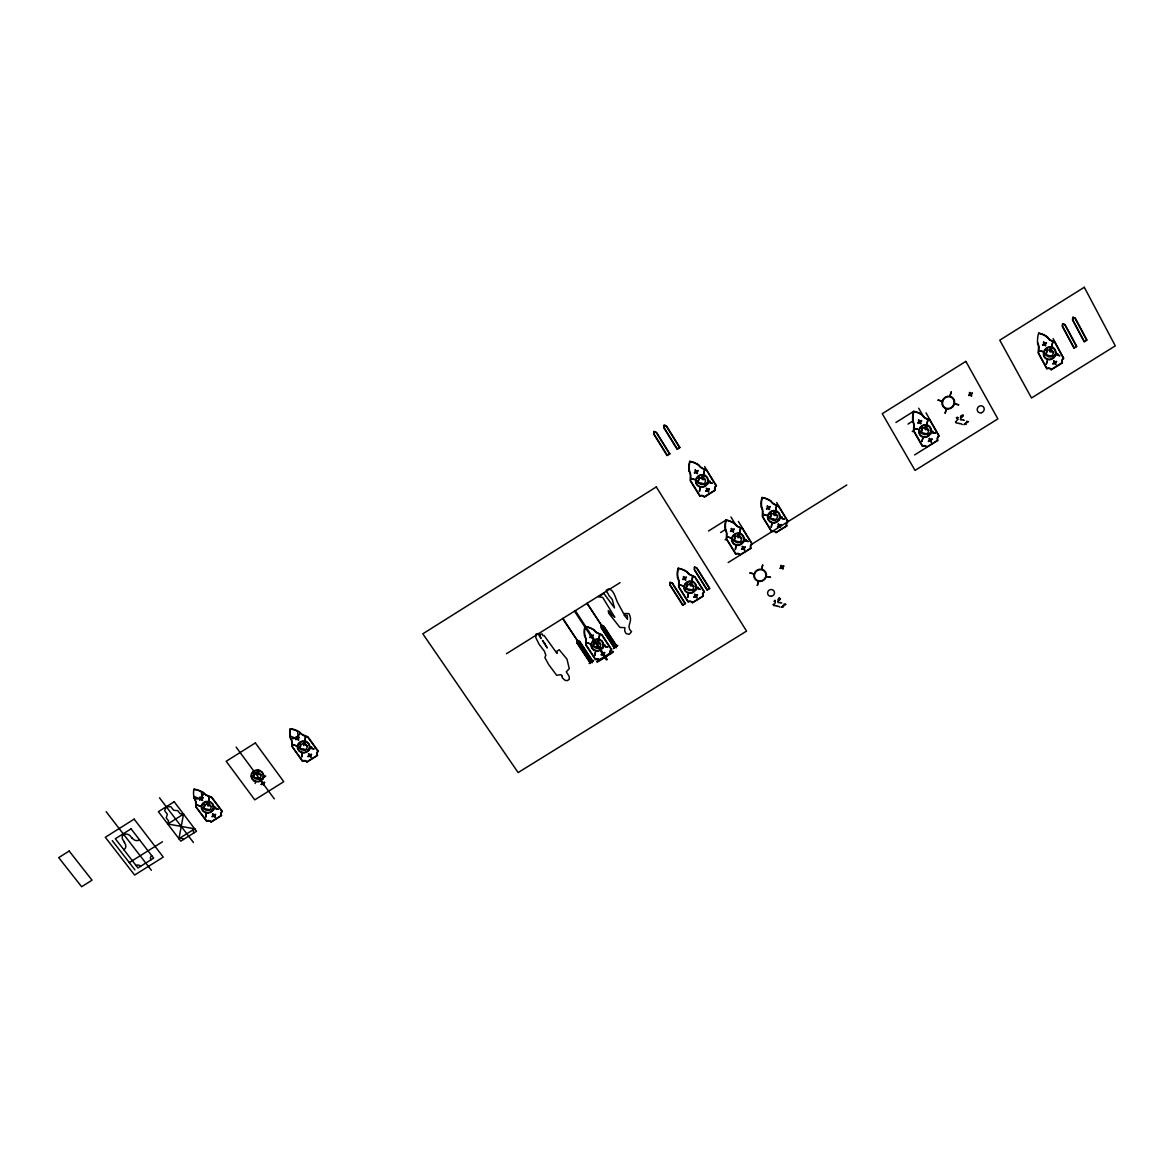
<?xml version="1.0" encoding="UTF-8"?>
<svg xmlns="http://www.w3.org/2000/svg" width="1174" height="1174" viewBox="0 0 1174 1174"><rect width="100%" height="100%" fill="white"/><g stroke="black" fill="none" stroke-linecap="round" stroke-linejoin="round"><path stroke-width="1.5" d="M962.974 415.567L963.018 414.789L961.257 415.772M204.878 805.525L204.379 807.272L203.073 807.609M1052.432 347.504L1052.447 346.697L1051.273 347.005M254.699 774.37L252.968 776.381M292.414 745.651L292.37 743.362A13.824 12.885 6.2 0 0 290.873 738.358M1048.91 355.678L1048.617 355.561A12.885 11.813 -53.6 0 1 1048.235 355.282L1045.418 354.974L1044.478 353.389M209.632 801.871L207.901 802.091M690.165 584.916L690.415 585.885M305.739 741.586L305.666 740.853L303.963 741.924M699.249 477.466L697.782 477.304M594.704 643.323L592.885 645.465M773.915 514.461L774.136 515.459M687.597 585.43L685.748 587.602M699.352 479.124L697.473 481.355M771.318 514.975L770.672 516.839L769.352 517.176M292.047 746.268L302.437 761.324A3.214 2.994 4.2 0 1 306.898 762.146L317.538 755.498A3.214 3.008 3.6 0 1 318.389 751.331L307.955 736.905L302.599 734.631A12.532 11.74 5.2 0 1 299.634 731.989A30.862 28.734 5.6 0 0 296.611 730.448L294.278 729.553A17.801 16.612 5.7 0 0 290.404 728.702M305.343 745.152L306.253 745.505M775.383 602.247L774.737 604.052L773.431 604.39M209.852 802.018L209.192 803.089M599.62 639.595L597.86 639.933M704.4 475.265L704.429 474.531L702.61 475.617M692.557 581.673L692.572 580.91L690.796 582.011M627.459 619.006L627.298 615.499L623.908 614.883L627.474 619.05M740.368 533.642L739.165 533.143M303.596 742.129L303.567 742.335A3.317 3.096 5.1 0 1 303.464 742.79L303.215 743.245M780.343 598.505L779.169 598.065M257.341 771.157L257.326 771.259A3.317 3.082 6.6 0 1 257.209 771.802L257.003 772.199M927.636 425.34L926.477 424.9M740.119 555.126A3.229 3.082 -33.5 0 0 735.746 554.201L726.368 539.071L726.501 533.363A12.576 12.048 -33.7 0 0 725.239 529.635A23.436 22.379 -36.6 0 1 725.914 520.009M739.723 537.354L740.603 537.736M597.478 640.153L597.434 640.358A3.287 3.14 -17.5 0 1 597.317 640.813L597.082 641.224M704.62 475.499L703.872 476.585A4.27 4.109 -38.4 0 0 703.475 476.776L702.096 478.376M692.777 581.893L692.176 582.876M740.574 533.862L739.84 534.918M738.96 533.363L738.607 533.906M183.423 839.483A3.214 2.935 7.6 0 0 178.932 838.691L183.526 814.096L180.062 813.685L177.758 810.632L173.62 810.295L170.89 806.699L166.268 806.714L164.624 810.647L167.354 814.228L166.238 817.867L168.542 820.905L167.75 824.001L194.693 828.829A3.214 2.95 7.3 0 0 193.915 832.909M926.756 447.353A3.302 3.082 -47.2 0 0 922.426 446.399L913.504 430.843L913.798 424.988M780.549 598.725L779.815 599.767M774.194 511.717L774.136 511.937A3.346 3.199 -38.8 0 1 774.018 512.407L773.769 512.833M778.215 599.063L778.157 599.268A3.302 3.111 -32.8 0 1 778.039 599.723L777.79 600.134M311.051 748.19L314.148 749.071L310.347 748.058A7.543 7.044 4.1 0 0 309.716 748.132L309.144 748.337M702.228 475.822L702.199 475.94A3.375 3.258 -38.6 0 1 702.052 476.527L701.847 476.893M690.415 582.216L690.385 582.333A3.317 3.17 -28.4 0 1 690.253 582.891L689.974 583.361M927.842 425.575L927.064 426.661A4.314 4.036 -48.5 0 0 926.682 426.866L925.259 428.466M925.846 425.678L926.33 424.724M738.211 534.185L738.182 534.302A3.331 3.199 -35.1 0 1 738.035 534.874L737.83 535.227M963.194 415.757L962.401 416.887A4.329 4.021 -49.3 0 0 962.02 417.093L960.699 418.516M925.464 425.898L925.406 426.118A3.419 3.199 -48.7 0 1 925.273 426.602L924.98 427.072M1052.638 347.695L1051.845 348.839A4.388 4.036 -53.2 0 0 1051.449 349.045L1049.996 350.659M697.459 588.365L700.408 589.451L696.725 588.379A7.528 7.191 -28.2 0 0 696.094 588.438L695.551 588.644M207.505 802.414L207.49 802.458A3.331 3.052 7.8 0 1 207.372 803.075L207.167 803.471M960.449 418.927L960.64 419.94M257.708 770.951L258.163 770.144M255.081 783.484L255.594 781.928M257.267 773.754L257.576 774.693M775.735 511.204L776.366 510.397L776.352 511.174M960.816 416.124L960.758 416.344A3.419 3.184 -49.6 0 1 960.611 416.829L960.361 417.254M1050.26 348.047L1050.187 348.282A3.478 3.199 -53.5 0 1 1050.04 348.766L1049.776 349.192M774.576 511.512L775.089 510.675M701.964 478.61L702.199 479.623M778.582 598.843L779.096 598.036M737.932 536.914L738.167 537.912M1050.642 347.842L1051.2 346.976M925.127 428.701L925.317 429.713M1049.85 350.894L1050.04 351.936M207.446 804.997L207.754 805.936M303.508 744.742L303.802 745.695M597.273 642.809L597.522 643.778M777.922 601.734L778.157 602.702M207.563 804.792L208.825 803.295M257.385 773.534L258.662 772.022M303.626 744.536L304.902 743.01M597.405 642.589L598.74 641.048M690.297 584.681L691.662 583.14M738.064 536.694L739.444 535.124M774.048 514.241L775.427 512.656M778.054 601.514L779.433 599.973M208.664 805.892L210.205 805.746M258.485 774.649L260.026 774.502M703.109 479.594L704.679 479.462M598.417 643.748L599.958 643.601M691.31 585.87L692.836 585.723M775.031 515.445L776.572 515.298M779.037 602.673L780.563 602.526M926.227 429.684L927.768 429.552M199.448 799.714L200.284 798.848M961.535 419.925L963.076 419.778M203.102 797.85L202.324 798.672M1050.935 351.921L1052.476 351.789M212.054 816.473L212.876 815.607M215.678 814.624L214.871 815.475M295.584 739.356L296.435 738.475M299.253 737.507L298.49 738.314M261.054 784.335L261.89 783.454M264.664 782.53L263.974 783.263M307.94 756.394L308.777 755.513M311.594 754.544L310.817 755.337M694.348 472.799L695.272 471.845M698.207 470.789L697.312 471.713M705.647 491.084L706.572 490.145M709.478 489.118L708.626 489.984M589.686 637.306L590.581 636.396M593.384 635.442L592.577 636.264M601.088 654.696L601.983 653.786M604.786 652.832L603.95 653.683M682.652 579.325L683.562 578.4M686.452 577.359L685.572 578.254M730.448 531.235L731.358 530.296M734.249 529.283L733.412 530.149M766.446 508.753L767.37 507.814M770.217 506.845L769.381 507.682M693.819 596.979L694.729 596.054M697.576 595.042L696.725 595.922M741.513 549.139L742.423 548.214M745.27 547.216L744.463 548.053M777.408 526.759L778.333 525.82M781.209 524.807L780.343 525.688M780.064 568.128L780.974 567.203M783.865 566.176L782.955 567.101M917.819 422.816L918.743 421.877M921.678 420.835L920.768 421.759M968.609 395.256L969.533 394.317M928.311 441.263L929.265 440.294M972.395 393.349L971.544 394.2M932.185 439.237L931.276 440.162M1042.644 344.907L1043.613 343.938M1046.533 342.911L1045.652 343.791M1052.843 363.661L1053.782 362.722M1056.6 361.797L1055.764 362.619M262.932 777.305L263.504 777.1A7.543 6.985 5.7 0 1 264.135 777.041L264.752 776.894M707.394 482.514L707.981 482.294A7.675 7.396 -37.6 0 1 708.612 482.235L709.243 482.088M602.673 646.492L603.245 646.272A7.484 7.132 -18 0 1 603.876 646.214L604.493 646.082M779.228 518.292L779.8 518.086A7.616 7.249 -38.1 0 1 780.431 518.028L781.209 518.13M930.351 432.619L930.923 432.399A7.763 7.249 -47.9 0 1 931.554 432.355L932.332 432.472M965.644 422.86L966.217 422.64A7.778 7.235 -48.8 0 1 966.848 422.581L967.479 422.449M1055 354.915L1055.587 354.695A7.91 7.249 -52.7 0 1 1056.218 354.636L1059.858 355.81L1056.849 354.504M783.175 605.432L783.748 605.226A7.499 7.073 -32.4 0 1 784.364 605.168L784.98 605.021M775.985 510.734L775.178 510.749M700.673 478.141L699.968 477.583M777.804 515.753L777.408 515.547M963.472 420.321L964.294 420.263M780.959 603.04L781.767 602.966M167.75 824.001L183.526 814.096M129.287 862.582L162.452 841.802M178.932 838.691L194.693 828.829M506.464 653.727L620.048 582.671M708.524 531L726.06 520.038A17.874 17.111 -34.2 0 1 729.846 520.977L732.092 521.916A30.964 29.629 -32.9 0 1 734.983 523.545A12.62 12.063 -37.2 0 0 737.727 526.334L742.893 528.77M895.923 422.479L913.739 411.34A18.27 17.126 -48.4 0 1 917.496 412.323L919.712 413.292A31.639 29.688 -47.5 0 1 922.559 414.98A12.914 12.063 -50 0 0 925.229 417.856L930.292 420.365M720.616 532.526L725.224 529.635M907.957 424.108L912.638 421.173A12.855 12.063 -48.5 0 1 913.798 424.988M725.15 539.835L726.368 539.071M912.271 431.621L913.504 430.843M740.794 538.382L741.836 538.206M927.93 430.212L928.972 430.036M1052.623 352.464L1053.68 352.273M728.159 562.566L751.096 548.273A3.243 3.082 -35.2 0 1 752.226 543.944L846.806 484.979M914.605 454.925L937.923 440.411A3.302 3.082 -48 0 1 939.185 435.965L926.007 412.837M306.781 746.077L307.515 745.93M693.232 586.325L694.069 586.164M780.475 517.573L780.622 517.514A4.652 4.432 -38.4 0 1 782.089 517.235L782.016 517.294M957.441 418.091L957.808 419.25M775.809 512.466L776.557 511.321M300.339 744.037L300.617 746.664L299.091 747.383M305.284 742.819L305.93 741.704M254.142 773.02L254.626 774.106M774.884 600.985L775.324 602.071M735.306 537.252L735.203 536.048M300.383 744.008L299.458 744.419M774.943 600.956L774.004 601.367M696.769 470.906L698.016 470.495M695.756 472.696L694.568 473.093M1045.139 342.984L1046.386 342.573M1044.038 344.818L1042.85 345.215M708.054 489.206L709.301 488.795M707.086 490.967L705.868 491.378M971.045 393.378L972.292 392.967M969.973 395.183L968.755 395.594M1055.294 361.768L1056.556 361.357M1054.208 363.588L1053.019 363.984M920.255 420.938L921.502 420.527M919.227 422.728L918.009 423.139M930.777 439.355L932.024 438.944M768.853 506.874L770.1 506.464M929.647 441.175L928.561 441.527M767.84 508.65L766.666 509.032M732.84 529.371L734.088 528.96M731.842 531.132L730.698 531.514M779.815 524.895L781.048 524.485M778.788 526.656L777.658 527.038M743.905 547.289L745.138 546.879M742.893 549.036L741.719 549.432M685.029 577.476L686.262 577.065M297.873 737.58L299.091 737.169M684.075 579.208L682.842 579.618M296.963 739.268L295.775 739.664M592.034 635.486L593.252 635.075M590.992 637.233L589.935 637.585M201.708 797.953L202.926 797.542M696.197 595.145L697.415 594.734M200.827 799.626L199.668 800.008M310.215 754.618L311.433 754.207M695.199 596.876L694.025 597.258M309.232 756.335L308.175 756.672M782.456 566.294L783.689 565.883M781.473 568.011L780.24 568.421M263.314 782.559L264.532 782.163M262.433 784.232L261.303 784.614M603.436 652.891L604.669 652.48M602.497 654.578L601.337 654.975M214.299 814.712L215.502 814.316M213.448 816.356L212.274 816.752M921.12 428.29L922.456 427.791M686.188 584.535L687.48 584.065M203.425 804.674L204.658 804.219M1047.135 349.955L1045.858 350.468M921.986 428.011L922.074 430.697L920.504 431.445M957.588 418.135L956.516 418.502M734.777 536.269L733.955 536.533M687.01 584.285L687.538 585.254M254.288 773.079L253.217 773.431M204.203 804.425L204.819 805.349M698.647 477.979L697.87 478.214M593.325 642.442L594.367 642.09L594.646 643.147M769.953 514.065L771.01 513.713L771.274 514.799M261.288 774.928L260.701 774.723M213.873 807.125L214.974 807.184A17.478 16.025 6.9 0 1 215.796 807.419L215.811 807.536A4.667 4.285 7 0 0 215.238 807.58M309.892 746.913L310.993 746.987A17.463 16.275 4.1 0 1 311.814 747.222L311.888 747.354A4.667 4.358 4.1 0 0 311.257 747.383M263.68 775.897L264.781 775.97A17.463 16.157 5.6 0 1 265.603 776.19L265.676 776.322A4.667 4.329 5.7 0 0 265.045 776.352M603.48 645.054L604.566 645.128A17.317 16.495 -17.4 0 1 605.358 645.362L605.432 645.509A4.623 4.417 -18.2 0 0 604.815 645.539M696.343 587.205L697.429 587.279A17.419 16.612 -27.4 0 1 698.222 587.528L698.486 587.704M784.012 603.994L785.083 604.067A17.346 16.348 -31.8 0 1 785.861 604.317L785.934 604.449A4.637 4.373 -32.7 0 0 785.303 604.478M744.125 539.248L745.197 539.336A17.551 16.744 -33.7 0 1 746.004 539.585L746.18 539.747M708.23 481.002L709.331 481.091A17.742 17.096 -36.5 0 1 710.138 481.355L710.153 481.487A4.74 4.579 -38.1 0 0 709.58 481.516M780.079 516.809L781.165 516.898A17.625 16.759 -37.3 0 1 781.957 517.162L782.133 517.308M966.525 421.349L967.611 421.437A17.977 16.715 -48.2 0 1 968.389 421.701L968.447 421.848A4.813 4.476 -49 0 0 967.831 421.877M931.231 431.122L932.303 431.21A17.933 16.774 -47.3 0 1 933.095 431.474L933.036 431.606A4.799 4.476 -48.1 0 0 932.523 431.636M1055.91 353.389L1056.982 353.477A18.27 16.759 -52.3 0 1 1057.774 353.756L1057.774 353.888A4.887 4.476 -52.9 0 0 1057.202 353.917M955.915 421.671L957.852 419.367M1045.271 353.682L1046.68 353.095L1047.017 350.219M254.039 772.58L252.982 772.595M300.206 743.568L299.253 743.582M594.059 641.591L594.587 641.503M686.981 583.669L686.761 583.566M770.731 513.185L769.909 513.199L771.245 513.097M922.06 427.38L921.032 427.38M207.035 809.341L206.785 809.238A12.298 11.314 7.6 0 1 206.36 808.989L203.469 808.783L202.764 807.565M256.827 778.127L256.578 778.024A12.283 11.402 6.2 0 1 256.152 777.775L253.261 777.54L252.131 776.175M303.039 749.144L302.775 749.041A12.283 11.491 4.7 0 1 302.349 748.792L299.634 748.616L298.343 747.178M596.656 647.285L596.363 647.182A12.18 11.637 -18.4 0 1 595.952 646.918L593.119 646.669L592.488 645.407M734.513 535.652L733.809 535.652M689.49 589.451L689.197 589.333A12.268 11.725 -29.2 0 1 688.786 589.084L685.954 588.82L685.352 587.543M777.144 606.224L776.909 606.122A12.21 11.535 -33.4 0 1 776.513 605.857L773.71 605.608L773.123 604.331M737.169 541.508L736.934 541.39A12.356 11.813 -35.9 0 1 736.524 541.126L733.691 540.862L733.09 539.556M773.108 519.084L772.874 518.967A12.415 11.828 -39.4 0 1 772.477 518.703L769.63 518.424L769.043 517.118M701.216 483.292L700.966 483.174A12.503 12.063 -39.4 0 1 700.555 482.91L697.679 482.617L697.062 481.296M924.276 433.397L923.982 433.279A12.65 11.813 -49 0 1 923.586 433.001L920.754 432.722L920.196 431.386M959.525 423.623L959.29 423.521A12.679 11.784 -49.8 0 1 958.894 423.242L956.076 422.948L955.519 421.613M774.546 600.398L775.31 600.413M957.837 417.518L957.059 417.504M957.558 417.504L957.691 417.518A10.992 10.228 -50.1 0 1 957.397 417.606L956.355 417.606M1045.799 349.544L1046.812 349.544A11.168 10.258 -53.9 0 0 1047.237 349.529L1046.518 349.441M212.861 806.743L212.318 806.2M207.446 809.341L208.869 809.532A5.444 4.989 7.4 0 1 209.588 809.913L209.999 810.295M257.238 778.113L258.647 778.318A5.444 5.034 6.1 0 1 259.366 778.7L259.703 779.008M303.435 749.144L304.858 749.35A5.43 5.063 4.6 0 1 305.578 749.731L305.9 750.054M597.008 647.285L598.402 647.49A5.386 5.136 -17.3 0 1 599.078 647.901L599.459 648.297M689.842 589.451L691.222 589.671A5.43 5.18 -27.7 0 1 691.912 590.067L692.278 590.478M777.54 606.224L778.905 606.444A5.4 5.092 -32.1 0 1 779.58 606.841L779.947 607.237M773.519 519.084L774.913 519.304A5.488 5.224 -37.8 0 1 775.588 519.73L775.955 520.141M733.398 539.614L734.719 539.277L735.35 537.354M737.566 541.508L738.96 541.728A5.459 5.224 -34.2 0 1 739.649 542.139L740.016 542.549M701.626 483.292L703.035 483.527A5.518 5.327 -37.3 0 1 703.725 483.952L704.092 484.363M745.945 539.717L746.121 539.732A4.696 4.476 -34.9 0 0 745.446 539.747M959.921 423.623L961.301 423.873A5.591 5.21 -48.8 0 1 961.961 424.298L962.269 424.636M924.613 433.397L926.007 433.632A5.591 5.224 -47.9 0 1 926.668 434.057L927.034 434.483M1049.263 355.678L1050.642 355.927M698.398 587.69L698.236 587.66A4.652 4.447 -28.5 0 0 697.664 587.69M942.091 401.728A6.618 6.178 -50.4 0 1 952.554 397.531A6.618 6.178 -50.4 0 1 950.294 408.596A6.618 6.178 -50.4 0 1 942.091 401.728L942.561 401.757A6.119 5.709 -50.4 0 1 952.231 397.927A6.119 5.709 -50.4 0 1 950.148 408.141A6.119 5.709 -50.4 0 1 942.561 401.802M1043.495 352.376A6.706 6.149 -53.2 0 1 1054.003 348.164A6.706 6.149 -53.2 0 1 1051.581 359.332A6.706 6.149 -53.2 0 1 1043.495 352.376L1043.965 352.42A6.193 5.694 -53.2 0 1 1053.68 348.561A6.193 5.694 -53.2 0 1 1051.434 358.877A6.193 5.694 -53.2 0 1 1043.965 352.449M213.727 809.752L213.595 809.634A10.052 9.216 7.2 0 0 212.758 809.194L212.641 809.15M263.504 778.553L263.49 778.479A10.038 9.289 5.9 0 0 262.55 777.98L262.55 777.98M309.716 749.584L309.687 749.526A10.038 9.363 4.4 0 0 308.762 749.012L308.762 749.012M783.66 606.723L783.528 606.591A9.964 9.407 -32 0 0 782.735 606.122L782.632 606.077M779.697 519.612L779.668 519.554A10.126 9.641 -37.6 0 0 778.788 519.011L778.685 518.952M707.878 483.849L707.761 483.717A10.199 9.832 -37 0 0 706.953 483.218L706.851 483.174M930.777 433.969L930.674 433.837A10.317 9.641 -47.7 0 0 929.896 433.338L929.896 433.338M966.099 424.21L966.011 424.196A10.331 9.612 -48.6 0 0 965.189 423.579L965.087 423.521M1055.411 356.294L1055.397 356.221A10.493 9.641 -52.6 0 0 1054.531 355.649L1054.428 355.59M213.463 808.886L213.257 808.666A5.929 5.444 7.5 0 0 205.949 801.901A5.929 5.444 7.5 0 0 203.484 811.014A5.929 5.444 7.5 0 0 213.33 808.592L213.8 808.71A6.413 5.885 7.5 0 0 205.817 801.475A6.413 5.885 7.5 0 0 203.146 811.322A6.413 5.885 7.5 0 0 213.8 808.71M309.305 748.704L309.261 748.484A5.914 5.518 4.8 0 0 302.056 741.601A5.914 5.518 4.8 0 0 299.443 750.832A5.914 5.518 4.8 0 0 309.334 748.41L309.804 748.528A6.398 5.973 4.8 0 0 301.923 741.161A6.398 5.973 4.8 0 0 299.106 751.14A6.398 5.973 4.8 0 0 309.804 748.528M693.79 589.642L695.111 589.788A6.78 6.472 -28 0 1 695.683 589.876M1053.21 355.942L1054.516 356.104A7.117 6.53 -52.6 0 1 1055.103 356.206M743.7 542.021L743.729 541.962A10.096 9.627 -34 0 0 742.848 541.419L742.746 541.375M706.924 470.319L701.7 467.824A12.753 12.327 -41.2 0 1 698.882 464.977A31.302 30.26 -35.7 0 0 695.962 463.29L693.687 462.321A18.065 17.478 -37.4 0 0 689.842 461.353M778.905 506.273L773.754 503.837A12.665 12.078 -40.7 0 1 771.024 501.034A31.082 29.673 -36.7 0 0 768.148 499.376L765.903 498.422A17.948 17.14 -38 0 0 762.117 497.483M1055.191 342.441L1050.158 339.873A13.149 12.063 -54.3 0 1 1047.546 336.938A32.212 29.673 -52.7 0 0 1044.743 335.206L1042.541 334.194A18.608 17.126 -53.3 0 0 1038.814 333.181M602.159 647.123L602.262 647.182A9.95 9.48 -17.3 0 1 603.069 647.637L603.231 647.755M694.993 589.304L695.096 589.363A10.008 9.553 -27.6 0 1 695.889 589.818L696.065 589.95M213.257 808.666L213.697 808.314A7.558 6.941 7 0 1 214.343 808.255L214.959 808.108M212.802 813.817L213.785 814.624M200.196 797.058L201.194 797.865M202.28 800.448L201.429 799.758M214.813 817.148L213.962 816.458M261.831 781.664L262.815 782.471M263.93 785.113L263.049 784.393M296.376 736.67L297.36 737.477M298.416 740.119L297.565 739.4M308.733 753.708L309.701 754.53M310.802 757.171L309.848 756.379M211.936 809.869L212.802 809.605A6.809 6.252 7.1 0 1 213.404 809.678M590.61 634.547L591.535 635.383M592.474 638.098L591.652 637.35M602.042 651.966L602.937 652.788M603.847 655.459L603.025 654.71M929.001 434.057L929.881 433.793A6.985 6.53 -47.8 0 1 930.468 433.881M685.469 580.132L684.603 579.325M694.803 594.22L695.698 595.042M696.622 597.786L695.756 596.994M683.65 576.537L684.53 577.373M744.301 549.975L743.494 549.212M731.461 528.417L732.341 529.269M733.28 532.086L732.371 531.22M742.526 546.35L743.406 547.187M708.465 491.921L707.584 491.084M781.106 565.369L781.957 566.191M782.838 568.95L782.001 568.143M695.36 469.938L696.255 470.789M697.18 473.636L696.299 472.784M767.444 505.906L768.354 506.772M769.249 509.589L768.368 508.738M778.435 523.956L779.316 524.793M780.123 527.522L779.331 526.744M706.704 488.281L707.555 489.103M929.397 438.357L930.278 439.252M931.085 442.084L930.248 441.233M918.89 419.954L919.756 420.835M920.607 423.726L919.77 422.889M781.884 606.811L782.75 606.562A6.75 6.369 -32.3 0 1 783.322 606.635M706.088 483.937L706.968 483.673A6.912 6.662 -37.4 0 1 707.555 483.761M969.665 392.365L970.546 393.261M971.353 396.166L970.546 395.344M131.752 837.796L133.366 839.278A4.857 4.417 9.4 0 0 139.574 839.865M1045.359 345.758L1044.566 344.921M1053.959 360.77L1054.81 361.665M1055.499 364.498L1054.81 363.779M1043.789 341.986L1044.64 342.881M261.729 778.656L262.594 778.406A6.795 6.296 5.8 0 1 263.181 778.479M308.307 750.039L308.263 749.995A1.688 1.585 4.4 0 0 307.691 749.863M745.108 540.304L744.639 540.436A7.587 7.235 -34.6 0 0 743.861 540.51L743.568 541.111M599.811 639.727L599.562 640.476M212.333 810.207L212.318 810.177A1.702 1.556 7.3 0 0 211.716 810.031M307.926 749.702L308.791 749.438A6.795 6.34 4.2 0 1 309.393 749.511M201.429 791.76L201.84 796.779A9.289 8.541 8.6 0 0 203.718 793.184M741.983 542.124L742.863 541.86A6.839 6.53 -34.4 0 1 743.436 541.948M777.922 519.715L778.802 519.451A6.868 6.53 -37.9 0 1 779.375 519.539M782.192 607.119L782.207 607.149A1.688 1.585 -32.5 0 0 781.649 606.973M778.274 520.067L778.23 520.023A1.717 1.629 -38.3 0 0 777.672 519.877M601.411 647.872L602.277 647.608A6.75 6.428 -17.7 0 1 602.864 647.696M964.294 424.298L965.175 424.034A7 6.516 -48.7 0 1 965.762 424.122M694.597 590.405L694.582 590.375A1.688 1.614 -28.2 0 0 693.995 590.214M929.309 434.38L929.353 434.424A1.746 1.629 -48.1 0 0 928.766 434.219M964.646 424.665L964.602 424.606A1.746 1.629 -49 0 0 964.045 424.46M1053.973 356.749L1053.929 356.691A1.776 1.629 -52.9 0 0 1053.386 356.544M1051.625 356.779L1051.302 356.368A5.694 5.224 -52.8 0 0 1050.642 355.942M112.293 840.643L134.922 869.861M106.144 811.689L151.373 870.286M159.503 797.806L193.417 842.462M236.135 747.134L274.305 798.863M592.855 661.3L579.677 641.298A6.516 6.222 -15.6 0 0 577.153 640.3A6.516 6.222 -16.4 0 0 577.006 642.97M579.442 641.518L592.415 661.211M562.889 618.419L592.136 662.811L562.625 618.595M590.258 662.547L577.27 642.868A6.428 6.149 -16.5 0 1 577.344 640.681M576.962 642.985L590.155 662.972M575.304 610.671L607.31 659.465L606.488 659.979L574.482 611.17M616.981 646.272L603.876 626.197A6.53 6.237 -18.3 0 0 601.352 625.199A6.53 6.237 -19.2 0 0 601.205 627.87L614.281 647.96M616.541 646.184L603.641 626.417A6.442 6.163 -18.3 0 0 601.587 625.551A6.442 6.163 -19.2 0 0 601.499 627.767L614.384 647.534M587.176 603.231L616.262 647.799L586.912 603.407M258.236 770.144L259.469 770.599M672.599 583.317L685.484 603.627L682.754 605.329L669.87 585.034A6.56 6.281 -27.4 0 1 670.031 582.348M670.178 584.916L682.872 604.904L685.044 603.539L672.35 583.551A6.472 6.193 -26.5 0 0 670.295 582.686M694.597 569.683L707.203 589.744L709.389 588.394L696.784 568.319A6.486 6.193 -29.4 0 0 694.729 567.438M730.932 516.986L734.983 523.545M704.62 466.548L716.463 485.816A3.273 3.155 -38.3 0 0 715.348 490.233L704.268 497.174A3.273 3.14 -36.2 0 0 699.851 496.235L690.268 480.782L690.356 474.942A12.709 12.312 -36.9 0 0 689.065 471.156M738.373 521.432L752.226 543.944M776.66 502.575L788.15 521.549A3.243 3.082 -38.6 0 0 786.991 525.908L775.985 532.761A3.243 3.082 -37.1 0 0 771.626 531.851L762.337 516.619L762.484 510.881A12.62 12.063 -37.7 0 0 761.251 507.139M194.048 796.398L199.037 798.54A9.289 8.541 8.6 0 1 194.679 798.848M123.71 841.171L124.224 842.081A18.623 16.862 10 0 1 124.547 842.668M123.622 841.01C118.515 834.171 128.054 831.251 131.473 837.532A18.623 16.964 9.4 0 0 131.972 838.001M918.714 408.244L922.559 414.98M290.242 735.981L295.188 738.167A9.275 8.673 6 0 1 290.829 738.475M1053.107 338.582L1063.776 358.349A3.375 3.082 -52.7 0 0 1062.426 362.869L1051.141 369.898A3.361 3.082 -52.2 0 0 1046.826 368.915L1038.198 353.051L1038.594 347.078A13.09 12.063 -53.4 0 0 1037.523 343.19M1065.156 324.743L1076.807 346.477L1073.975 348.238L1062.323 326.519A6.927 6.34 -54.5 0 1 1062.661 323.672A6.912 6.34 -54.3 0 1 1065.141 324.772M1075.413 318.345L1087.021 340.108L1084.189 341.883L1072.566 320.12A6.927 6.34 -54.7 0 1 1072.904 317.274M1072.875 320.003L1084.321 341.429L1086.596 340.02L1075.149 318.58A6.824 6.252 -54.5 0 0 1073.153 317.626A6.839 6.252 -54.7 0 0 1072.904 320.003M124.4 842.404L125.383 844.297A4.857 4.402 9.7 0 1 123.842 849.727M214.783 815.945L215.238 817.045M212.964 815.138L212.523 814.066M202.192 799.186L202.647 800.301M200.328 798.276L199.918 797.293M263.798 783.806L264.238 784.907M261.949 782.882L261.538 781.869M310.67 755.865L311.11 756.981M308.865 755.014L308.454 753.957M298.328 738.842L298.768 739.958M296.523 738.006L296.112 736.934M699.278 478.889L699.044 477.891M603.847 654.167L604.214 655.297M602.057 653.214L601.734 652.201M592.43 636.763L592.826 637.908M590.698 635.912L590.302 634.767M694.832 595.541L694.48 594.411M685.425 578.782L685.792 579.941M683.65 577.799L683.327 576.742M696.578 596.436L696.93 597.595M708.45 490.541L708.817 491.759M706.689 489.631L706.322 488.413M697.151 472.256L697.532 473.474M695.36 471.229L695.037 470.172M742.54 547.686L742.188 546.541M733.222 530.692L733.589 531.895M731.475 529.768L731.153 528.682M744.272 548.596L744.639 549.799M782.823 567.585L783.161 568.744M781.077 566.616L780.783 565.619M778.45 525.292L778.113 524.147M769.234 508.21L769.586 509.413M767.503 507.3L767.15 506.126M780.182 526.216L780.534 527.419M931.114 440.705L931.437 441.923M929.397 439.751L929.104 438.621M920.592 422.288L920.915 423.535M918.875 421.334L918.552 420.131M971.368 394.743L971.69 395.99M969.665 393.774L969.372 392.63M1045.447 344.364L1045.755 345.626M1043.745 343.38L1043.451 342.192M1055.602 363.148L1055.91 364.395M1053.929 362.208L1053.636 361.02M1037.64 343.175A24.419 22.379 -53.9 0 1 1038.667 333.152M1037.845 343.087A13.618 12.562 -53.4 0 1 1038.961 347.621L1038.535 352.978L1046.959 368.475A3.698 3.39 -52.2 0 1 1051.258 369.458L1062.015 362.766A3.713 3.39 -52.7 0 1 1063.351 358.261L1054.956 342.72L1049.938 340.122A13.501 12.371 -54.3 0 1 1047.296 337.173M1039.049 333.416A24.214 22.291 -53 0 1 1047.223 337.276M1062.866 324.053A6.824 6.252 -54.5 0 0 1062.661 326.401L1074.107 347.783L1076.382 346.374L1064.906 324.978A6.824 6.252 -54.3 0 0 1062.91 324.039M1072.963 317.244A6.927 6.34 -54.6 0 1 1075.384 318.374M912.961 421.07A13.384 12.562 -48.5 0 1 914.164 425.516L913.842 430.77L922.559 445.973A3.625 3.39 -47.2 0 1 926.873 446.927L937.498 440.309A3.639 3.39 -48 0 1 938.76 435.877L930.072 420.644L924.995 418.105A13.252 12.386 -50 0 1 922.309 415.229A23.773 22.291 -48 0 0 913.988 411.56M913.079 421.04A23.862 22.291 -49.4 0 1 913.812 411.678M912.77 421.143A23.979 22.394 -49.4 0 1 913.592 411.311M762.205 497.805A23.421 22.306 -40.1 0 0 761.677 507.007A13.134 12.562 -37.7 0 1 762.88 511.38L762.674 516.545L771.744 531.426A3.566 3.39 -37.1 0 1 776.087 532.336L786.58 525.805A3.581 3.39 -38.6 0 1 787.725 521.461L778.685 506.552L773.549 504.086A13.002 12.386 -40.7 0 1 770.79 501.269A23.348 22.291 -37.4 0 0 762.366 497.703M761.368 507.109A23.524 22.409 -40.1 0 1 761.97 497.453M654.212 431.812A6.648 6.472 -41.7 0 0 654.138 434.116L667.17 455.16L669.4 453.766L656.354 432.722A6.648 6.472 -40.4 0 0 654.241 431.783M689.387 471.038A13.237 12.811 -36.9 0 1 690.752 475.47L690.606 480.709L699.968 495.81A3.595 3.463 -36.2 0 1 704.371 496.749L714.907 490.13A3.595 3.463 -38.3 0 1 716.023 485.728L706.704 470.583L701.48 468.074A13.09 12.635 -41.2 0 1 698.647 465.212M689.49 471.023A23.597 22.761 -40.3 0 1 689.93 461.69M690.092 461.587A23.509 22.732 -36.6 0 1 698.589 465.3M689.197 471.126A23.7 22.864 -40.3 0 1 689.696 461.323M705.838 484.099A1.717 1.658 -37.8 0 1 706.308 484.29M725.547 529.533A13.09 12.547 -33.7 0 1 726.882 533.862L726.706 538.998L735.863 553.79A3.551 3.39 -33.5 0 1 740.207 554.7L750.67 548.185A3.566 3.39 -35.2 0 1 751.786 543.856L742.672 529.034L737.521 526.583A12.943 12.386 -37.2 0 1 734.748 523.78M725.664 529.518A23.333 22.291 -36.6 0 1 726.148 520.361M726.31 520.258A23.26 22.262 -33.6 0 1 734.675 523.883M741.733 542.3A1.702 1.629 -34.7 0 1 742.203 542.461M677.442 577.755A12.474 11.96 -26.6 0 1 678.733 581.423L678.66 587.073L688.111 601.998A3.214 3.052 -27.2 0 1 692.469 602.878L703.373 596.098A3.214 3.067 -29 0 1 704.459 591.813L695.037 576.86L689.886 574.468A12.518 11.975 -30.3 0 1 687.113 571.723A30.744 29.394 -26.1 0 0 684.237 570.109L681.977 569.17A17.742 16.979 -27.2 0 0 678.205 568.26M677.574 577.725A23.245 22.218 -29.9 0 1 678.058 568.245M678.279 568.583A23.142 22.13 -29.9 0 0 677.868 577.623A12.987 12.444 -26.6 0 1 679.13 581.922L678.983 587L688.228 601.572A3.522 3.361 -27.2 0 1 692.572 602.467L702.947 596.01A3.537 3.361 -29 0 1 704.033 591.74L694.832 577.124L689.681 574.717A12.841 12.298 -30.3 0 1 686.878 571.958M678.44 568.495A23.084 22.086 -26.7 0 1 686.819 572.046M694.509 567.071A6.56 6.281 -29.4 0 1 696.989 568.113L709.83 588.482L707.1 590.17L694.289 569.786A6.574 6.281 -30.3 0 1 694.465 567.101M670.075 582.319A6.56 6.281 -26.5 0 1 672.57 583.361M670.193 584.916A6.472 6.193 -27.4 0 1 670.266 582.7M136.081 865.531A3.214 2.92 8.4 0 1 140.572 866.324M151.02 859.779A3.214 2.92 8.2 0 1 151.769 855.714M261.494 778.817A1.688 1.57 5.9 0 1 261.978 778.978M194.048 798.291A12.547 11.505 8.6 0 1 195.618 801.783L195.955 807.184L206.624 821.345A3.214 2.95 7 0 1 211.1 822.152L221.637 815.563A3.214 2.95 6.6 0 1 222.414 811.454L211.775 797.249L206.389 795.033A12.547 11.564 8 0 1 203.381 792.435A30.891 28.293 8.1 0 0 200.343 790.924L197.995 790.058A17.815 16.348 8.2 0 0 194.106 789.221M194.165 798.276A23.289 21.455 7.6 0 1 193.945 789.207M194.356 798.188A13.061 11.975 8.6 0 1 196.058 802.268L196.293 807.11L206.712 820.949A3.537 3.243 7 0 1 211.173 821.741L221.196 815.475A3.537 3.258 6.6 0 1 221.974 811.381L211.584 797.513L206.198 795.268A12.87 11.857 8 0 1 203.161 792.655M194.37 789.442A23.201 21.264 8.2 0 1 203.102 792.744M290.301 735.966A21.132 19.782 4.8 0 1 290.565 729.025A21.132 19.709 5.6 0 1 297.653 731.343L298.02 736.392A9.275 8.673 6 0 0 299.957 732.737M299.84 732.737A13.56 12.709 5.1 0 0 303.728 735.628L307.764 737.155L317.949 751.257A3.537 3.302 3.6 0 0 317.097 755.41L306.972 761.735A3.537 3.287 4.2 0 0 302.525 760.913L292.311 746.855L291.724 741.454A12.532 11.681 6.2 0 0 290.198 737.903M290.33 737.888A23.275 21.778 4.7 0 1 290.242 728.687M601.176 648.033A1.673 1.6 -17.8 0 1 601.646 648.195M599.826 660.536A3.184 3.038 -17.1 0 0 595.453 659.671L585.782 644.966L585.782 639.404A12.415 11.857 -15.5 0 0 584.447 635.78M584.579 635.765A23.084 22.071 -19 0 1 584.916 626.402A17.639 16.847 -16.3 0 1 588.864 627.312L591.124 628.222A30.568 29.159 -15.5 0 1 594.029 629.807A12.43 11.901 -19 0 0 596.847 632.507L602.027 634.841L611.654 649.589A3.184 3.038 -18.8 0 0 610.627 653.815M585.151 626.74A22.981 21.968 -19 0 0 584.872 635.662A12.914 12.342 -15.5 0 1 586.193 639.889L586.12 644.893L595.57 659.26A3.507 3.331 -17.1 0 1 599.914 660.126L610.201 653.727A3.507 3.346 -18.8 0 1 611.228 649.501L601.822 635.105L596.627 632.757A12.753 12.21 -19 0 1 593.809 630.042A22.952 21.91 -16 0 0 585.312 626.637M608.381 610.729L608.646 613.122L619.887 627.415L624.876 627.65L624.759 631.069L626.036 633.564L629.264 634.312L631.553 631.685C624.979 625.375 633.901 622.792 628.926 613.576L623.585 613.532L617.847 602.966C615.352 598.388 614.281 590.023 608.719 588.922C603.289 590.918 608.103 591.813 608.836 595.423L612.285 599.474L614.486 607.941L603.847 593.413L598.461 596.803L602.658 597.375L614.824 617.275C609.086 613.635 610.715 611.977 608.381 610.729M562.287 676.312L562.302 677.868L565.164 680.362L567.497 680.656L569.287 679.13L569.185 676.429L566.294 671.822L569.273 668.681L566.983 659.142L559.191 649.721L556.652 651.335L557.151 653.39L556.593 652.876L544.046 635.442L542.96 635.721L542.036 633.843L539.908 634.591L541.009 638.627L538 633.534L536.122 634.077L535.843 637.761L539.233 644.511L544.369 651.13L545.837 655.283L544.868 657.587L548.684 664.587L556.667 675.27L561.113 674.683L562.287 676.312M197.012 805.115L200.123 805.98L197.012 805.115M206.14 813.949L205.905 816.913L206.14 813.949M209.28 797.41L209.045 800.389L209.28 797.41M215.033 808.372L218.144 809.238L215.033 808.372M293.06 744.83L296.171 745.71L293.06 744.83M302.056 753.825L301.777 756.819L302.056 753.825M305.445 737.052L305.167 740.06L305.445 737.052M586.956 642.838L589.994 643.763L586.956 642.838M595.423 652.04L595.013 655.092L595.423 652.04M599.547 634.987L599.136 638.054L599.547 634.987M604.566 646.346L607.574 647.27L604.566 646.346M691.486 478.552L694.553 479.535L691.486 478.552M699.939 488.252L699.469 491.451L699.939 488.252M704.4 470.436L703.93 473.65L704.4 470.436M679.849 584.916L682.872 585.855L679.849 584.916M709.301 482.367L712.354 483.35L709.301 482.367M688.184 594.264L687.729 597.361L688.184 594.264M692.557 576.992L692.102 580.103L692.557 576.992M727.587 536.885L730.61 537.853L727.587 536.885M735.878 546.38L735.408 549.505L735.878 546.38M740.398 528.902L739.913 532.042L740.398 528.902M745.167 540.583L748.176 541.537L745.167 540.583M763.555 514.432L766.578 515.401L763.555 514.432M749.966 573.029L753.033 573.675L749.966 573.029M771.802 523.971L771.303 527.126L771.802 523.971M776.41 506.405L775.911 509.575L776.41 506.405M758.155 582.392L757.362 585.43L758.155 582.392M762.689 565.12L761.897 568.172L762.689 565.12M781.121 518.16L784.129 519.128L781.121 518.16M767.4 576.654L770.452 577.285L767.4 576.654M914.781 428.613L917.863 429.302L914.781 428.613M922.793 438.372L921.913 441.512L922.793 438.372M927.812 420.497L926.917 423.653L927.812 420.497M938.07 400.158L941.152 400.848L938.07 400.158M932.229 432.487L935.296 433.177L932.229 432.487M946.068 410.005L945.173 413.16L946.068 410.005M951.145 391.984L950.25 395.168L951.145 391.984M955.548 404.091L958.615 404.781L955.548 404.091M1039.518 350.777L1042.585 351.481L1039.518 350.777M1047.34 360.741L1046.401 363.94L1047.34 360.741M1052.696 342.559L1051.743 345.772L1052.696 342.559M600.589 643.968L600.501 644.027A3.522 3.361 -17.6 0 1 596.392 648.341A3.522 3.361 -17.6 0 1 594.778 642.75A3.522 3.361 -17.6 0 1 600.648 644.071L600.501 644.027M679.438 447.426L677.207 448.835L664.191 427.762A6.662 6.472 -43.3 0 1 664.279 425.443A6.648 6.472 -42.1 0 1 666.406 426.367L679.438 447.426M669.855 453.854L667.067 455.615L653.801 434.248A6.736 6.56 -41.7 0 1 653.962 431.43A6.736 6.56 -40.4 0 1 656.574 432.516L669.855 453.854M679.893 447.529L677.105 449.29L663.868 427.879A6.75 6.56 -43.3 0 1 664.044 425.061A6.736 6.56 -42.1 0 1 666.641 426.147L679.893 447.529M69.163 851.033L58.7 857.622L81.637 886.737L92.056 880.192L69.163 851.033M656.281 486.946L422.801 633.813L518.13 772.565L746.561 631.098L656.281 486.946M134.144 819.129L105.322 837.267L134.628 875.041L163.274 857.093L134.144 819.129M255.36 742.937L226.186 761.28L254.773 799.846L283.77 781.693L255.36 742.937M131.077 828.844L115.331 838.735L137.96 867.953L153.633 858.135L131.077 828.844M174.178 801.754L158.373 811.689L180.796 841.127L196.542 831.265L174.178 801.754M965.85 361.387L882.261 413.688L915.03 470.422L997.885 418.883L965.85 361.387M1084.292 287.263L999.764 340.167L1031.506 397.986L1115.3 345.86L1084.292 287.263M593.486 660.536L589.348 663.471L593.486 660.536M617.627 645.509L613.459 648.459L617.627 645.509M612.828 651.365L596.627 661.446L597.14 662.209L613.327 652.128L612.828 651.365M693.262 585.577L693.174 585.606A3.537 3.39 -28.3 0 0 687.201 585.43A3.537 3.39 -28.3 0 0 689.945 590.595A3.537 3.39 -28.3 0 0 693.262 585.518M544.604 643.308L542.505 640.476L547.231 647.945L544.604 643.308M981.625 412.705A3.669 3.405 -50.1 0 0 983.21 406.644A3.669 3.405 -50.1 0 0 977.326 408.655A3.669 3.405 -50.1 0 0 981.625 412.705M1050.803 356.617A3.713 3.405 -53.2 0 0 1052.036 350.41A3.713 3.405 -53.2 0 0 1046.239 352.86A3.713 3.405 -53.2 0 0 1050.803 356.617M926.433 436.684A6.075 5.694 -48.4 0 0 929.221 426.661A6.075 5.694 -48.4 0 0 919.374 429.801A6.075 5.694 -48.4 0 0 926.433 436.684M926.55 437.139A6.574 6.149 -48.4 0 0 929.573 426.309A6.574 6.149 -48.4 0 0 918.904 429.699A6.574 6.149 -48.4 0 0 926.55 437.139M925.934 434.409A3.654 3.419 -48.4 0 0 927.489 428.363A3.654 3.419 -48.4 0 0 921.605 430.388A3.654 3.419 -48.4 0 0 925.934 434.409M774.532 522.503A5.973 5.694 -38.5 0 0 778.553 513.082A5.973 5.694 -38.5 0 0 768.456 514.74A5.973 5.694 -38.5 0 0 774.532 522.503M774.591 522.958A6.457 6.149 -38.5 0 0 778.934 512.789A6.457 6.149 -38.5 0 0 768.016 514.564A6.457 6.149 -38.5 0 0 774.591 522.958M774.121 520.229A3.581 3.419 -38.5 0 0 776.762 514.682A3.581 3.419 -38.5 0 0 770.672 515.415A3.581 3.419 -38.5 0 0 774.121 520.229M702.243 486.814A6.017 5.811 -38.1 0 0 706.909 477.569A6.017 5.811 -38.1 0 0 696.637 478.464A6.017 5.811 -38.1 0 0 702.243 486.814M702.272 487.298A6.501 6.281 -38.1 0 0 707.32 477.304A6.501 6.281 -38.1 0 0 696.211 478.258A6.501 6.281 -38.1 0 0 702.272 487.298M702.243 484.466A3.61 3.478 -38.1 0 0 704.855 478.831A3.61 3.478 -38.1 0 0 698.706 479.579A3.61 3.478 -38.1 0 0 702.243 484.466M738.167 544.956A5.943 5.679 -34.9 0 0 742.834 535.887A5.943 5.679 -34.9 0 0 732.679 536.782A5.943 5.679 -34.9 0 0 738.167 544.956M738.197 545.426A6.442 6.149 -34.9 0 0 743.23 535.608A6.442 6.149 -34.9 0 0 732.253 536.591A6.442 6.149 -34.9 0 0 738.197 545.426M737.932 542.667A3.566 3.405 -34.9 0 0 740.926 537.325A3.566 3.405 -34.9 0 0 734.836 537.648A3.566 3.405 -34.9 0 0 737.932 542.667M771.054 596.304A3.537 3.346 -32.9 0 0 774.033 591.036A3.537 3.346 -32.9 0 0 768.016 591.373A3.537 3.346 -32.9 0 0 771.054 596.304M759.974 581.482A6.398 6.061 -33.5 0 0 765.727 572.134A6.398 6.061 -33.5 0 0 754.823 572.31A6.398 6.061 -33.5 0 0 759.974 581.482M759.989 581.013A5.914 5.606 -33.5 0 0 765.301 572.384A5.914 5.606 -33.5 0 0 755.234 572.545A5.914 5.606 -33.5 0 0 759.989 581.013M689.534 593.34A6.384 6.105 -28.3 0 0 695.889 584.417A6.384 6.105 -28.3 0 0 685 583.786A6.384 6.105 -28.3 0 0 689.534 593.34M689.578 592.87A5.899 5.635 -28.3 0 0 695.463 584.623A5.899 5.635 -28.3 0 0 685.381 584.05A5.899 5.635 -28.3 0 0 689.578 592.87M255.301 778.553A3.551 3.287 6.3 0 0 260.922 776.352A3.551 3.287 6.3 0 0 255.961 772.903A3.551 3.287 6.3 0 0 255.301 778.553M253.892 780.299A5.914 5.488 6.3 0 0 263.269 776.616A5.914 5.488 6.3 0 0 255.007 770.878A5.914 5.488 6.3 0 0 253.892 780.299M253.613 780.666A6.398 5.929 6.3 0 0 263.754 776.674A6.398 5.929 6.3 0 0 254.817 770.452A6.398 5.929 6.3 0 0 253.613 780.666M205.303 809.634A3.551 3.258 7.5 0 0 211.085 807.8A3.551 3.258 7.5 0 0 206.375 804.073A3.551 3.258 7.5 0 0 205.303 809.634M301.498 749.584A3.551 3.317 4.8 0 0 307.133 747.368A3.551 3.317 4.8 0 0 302.202 743.89A3.551 3.317 4.8 0 0 301.498 749.584M595.82 650.998A6.34 6.061 -17.6 0 0 603.333 643.147A6.34 6.061 -17.6 0 0 592.679 640.989A6.34 6.061 -17.6 0 0 595.82 650.998M595.922 650.557A5.87 5.606 -17.6 0 0 602.878 643.293A5.87 5.606 -17.6 0 0 593.031 641.298A5.87 5.606 -17.6 0 0 595.922 650.557"/></g></svg>
